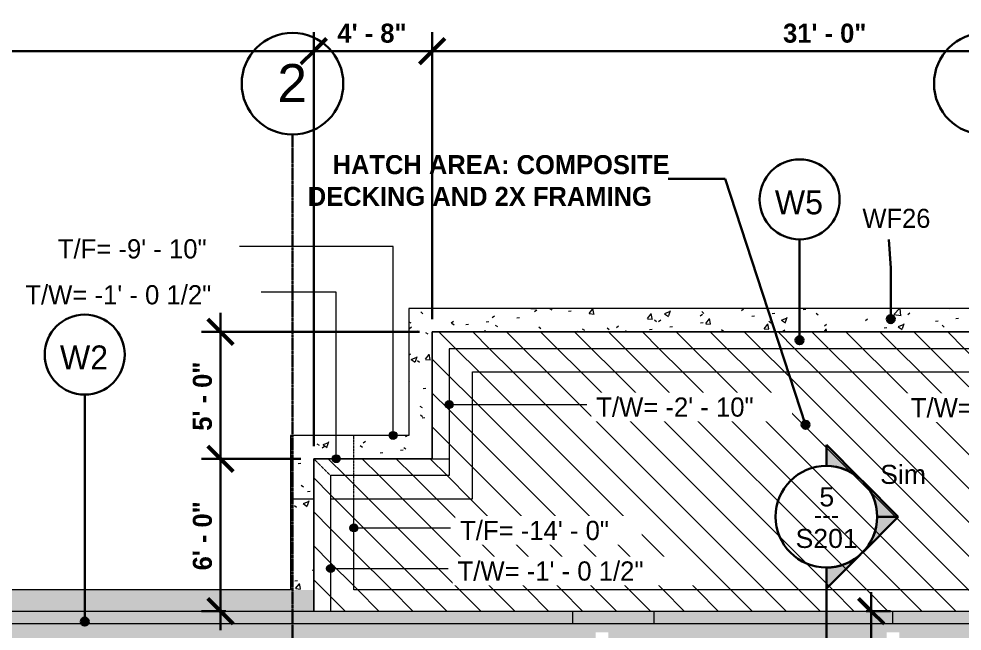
# Model space of a CAD drawing. Header units: inches. Extents: x -4164 to -1564, y 141 to 12367.
# Drawn here: x -3283.6 to -2838, y 12077.7 to 12367.1 of the extents above; entities that cross this region are included whole.
import ezdxf

# ---------------------------------------------------------------- set-up
doc = ezdxf.new("R2010")
doc.units = ezdxf.units.IN
doc.header["$MEASUREMENT"] = 0
doc.linetypes.add('Dash', pattern=[0.25, 0.125, -0.125])
doc.linetypes.add('Grid Line 1_2_', pattern=[0.875, 0.5, -0.125, 0.125, -0.125])
for name, color, linetype, lineweight in [('A-ANNO-DIMS', 211, 'Continuous', 9), ('A-ANNO-DIMS-96', 211, 'Continuous', 9), ('A-ANNO-NOTE', 131, 'Continuous', 30), ('A-DETL-GENF', 92, 'Continuous', 9), ('A-DETL-THIN', 151, 'Continuous', 9), ('A-WALL', 113, 'Continuous', 13), ('A-WALL-HDLN', 110, 'Dash', 13), ('A-WALL-IDEN', 211, 'Continuous', 30), ('G-ANNO-DIMS', 111, 'Continuous', 9), ('G-ANNO-SYMB', 111, 'Continuous', 30), ('S-FNDN', 32, 'Continuous', 13), ('S-FNDN-HDLN', 4, 'Dash', 9), ('S-FNDN-IDEN', 2, 'Continuous', 30), ('S-GRID', 1, 'Continuous', 9), ('S-GRID-IDEN', 1, 'Continuous', 30)]:
    doc.layers.add(name, color=color, linetype=linetype, lineweight=lineweight)
doc.styles.add('Arial_1', font='arial.ttf', dxfattribs={"height": 18})
doc.styles.add('Arial_3', font='arial.ttf', dxfattribs={"height": 9})
doc.styles.add('Century Gothic', font='', dxfattribs={"height": 9})
doc.styles.add('Century Gothic_1', font='', dxfattribs={"height": 9.070866})
doc.styles.add('Century Gothic_2', font='', dxfattribs={"height": 11.338583})
doc.styles.add('Century Gothic_B', font='', dxfattribs={"height": 9})
doc.styles.get('Century Gothic').set_extended_font_data('Century Gothic')
doc.styles.get('Century Gothic_1').set_extended_font_data('Century Gothic')
doc.styles.get('Century Gothic_2').set_extended_font_data('Century Gothic')
doc.styles.get('Century Gothic_B').set_extended_font_data('Century Gothic', bold=True)
doc.dimstyles.new('OD__1_4__Tol__', dxfattribs={"dimscale": 12, "dimtxt": 9.397514, "dimasz": 1, "dimexe": 0.75, "dimexo": 0.5, "dimgap": 0.125, "dimtad": 1, "dimrnd": 0.25, "dimzin": 1, "dimdsep": 46, "dimlunit": 4, "dimtxsty": 'Century Gothic_B', "dimblk1": 'OBLIQUE', "dimblk2": 'OBLIQUE', "dimsah": 1, "dimcen": 0.09, "dimdle": 0.75, "dimazin": 0, "dimtfac": 1, "dimtdec": 4, "dimtix": 1, "dimtmove": 0, "dimatfit": 3, "dimfxl": 1, "dimtvp": 1, "dimtfill": 1, "dimfrac": 2, "dimtolj": 1, "dimtzin": 0, "dimlwd": 30, "dimlwe": 30, "dimarcsym": 2})
pattern_1 = [(50, (0, 0), (27.5427, -2.40992), [2.88, -31.68]), (355, (0, 0), (-5.327844, 28.884266), [2.304, -25.344]), (100.451, (2.295, -0.2), (22.215316, 26.47393), [2.448, -26.924]), (46.184, (0, 7.68), (40.981875, -6.35642), [4.32, -47.52]), (96.636, (3.415, 7.15), (35.89075, 37.40619), [3.671, -40.386]), (351.184, (0, 7.68), (35.89097, 37.40622), [3.456, -38.016]), (21, (3.84, 5.76), (22.921036, -15.46073), [2.88, -31.68]), (326, (3.84, 5.76), (9.34353, 27.84574), [2.304, -25.344]), (71.451, (5.75, 4.472), (32.26477, 12.38442), [2.448, -26.924]), (37.5, (0, 0), (0.466855, 12.782707), [1.267, -23.77, 1.267, -24.461, -25.44]), (37.5, (0, 0), (0.466855, 12.782707), [-50.765, 1.267, -24.173]), (7.5, (0, 0), (10.10159, 15.14509), [1.267, -13.402, 1.267, -23.194, -9.696]), (7.5, (0, 0), (10.10159, 15.14509), [-39.13, 1.267, -8.429]), (327.5, (-8.563, 0), (20.499161, -0.86578), [1.267, -8.333, 1.267, -28.685, -39.744]), (327.5, (-8.563, 0), (20.499161, -0.86578), [-39.552, 1.267, -38.477]), (317.5, (-12.403, 0), (22.39478, 3.844288), [1.267, -11.213, 1.267, -18.624, -28.224]), (317.5, (-12.403, 0), (22.39478, 3.844288), [-32.371, 1.267, -26.957])]
pattern_2 = [(135, (0, 0), (-8.012227, -8.012227), [])]

# ---------------------------------------------------------------- blocks, each defined once
blk = doc.blocks.new('Grid - Grid Head - Circle-1738874-FOUNDATION PLAN')
at = {"layer": 'S-GRID-IDEN'}
for start, end in [(360, 180), (180, 360)]:
    blk.add_arc((0, 0), 0.25, start, end, dxfattribs=at)
blk = doc.blocks.new('Wall Type - Familia4-287244-FOUNDATION PLAN')
at = {"layer": 'A-WALL-IDEN'}
blk.add_circle((0, 0), 0.1969, dxfattribs=at)
blk = doc.blocks.new('DIMBLOCK37-FOUNDATION PLAN')
at = {"layer": 'A-ANNO-DIMS-96', "lineweight": 30}
for p, q in [((-3829.32, 12093.19), (-3829.32, 12360.78)), ((-3144.32, 12165.19), (-3144.32, 12360.78)), ((-3838.32, 12351.78), (-3144.32, 12351.78)), ((-3829.32, 12351.78), (-3829.32, 12093.19)), ((-3144.32, 12351.78), (-3144.32, 12165.19))]:
    blk.add_line(p, q, dxfattribs=at)
at = {"layer": 'A-ANNO-DIMS-96', "lineweight": 50}
for p, q in [((-3829.32, 12351.78), (-3823.32, 12357.78)), ((-3144.32, 12351.78), (-3138.32, 12357.78)), ((-3829.32, 12351.78), (-3835.32, 12345.78)), ((-3144.32, 12351.78), (-3150.32, 12345.78))]:
    blk.add_line(p, q, dxfattribs=at)
at = {"layer": 'A-ANNO-DIMS-96', "color": 0, "lineweight": 30, "insert": (-3507.11, 12364.81), "char_height": 9, "width": 48.6881, "attachment_point": 1, "line_spacing_factor": 0.984502, "style": 'Century Gothic_B', "bg_fill": 3, "box_fill_scale": 1.25, "bg_fill_color": 256, "bg_fill_true_color": 13158600, "bg_fill_transparency": 0}
blk.add_mtext('57\' - 1"', dxfattribs=at)
blk = doc.blocks.new('_Oblique')
at = {"color": 0, "linetype": 'ByBlock', "lineweight": -2}
blk.add_line((-0.5, -0.5), (0.5, 0.5), dxfattribs=at)
blk = doc.blocks.new('DIMBLOCK38-FOUNDATION PLAN')
at = {"layer": 'A-ANNO-DIMS-96', "lineweight": 30}
for p, q in [((-3144.32, 12165.19), (-3144.32, 12360.78)), ((-3088.32, 12225.19), (-3088.32, 12360.78)), ((-3144.32, 12351.78), (-3088.32, 12351.78)), ((-3144.32, 12351.78), (-3144.32, 12165.19)), ((-3088.32, 12351.78), (-3088.32, 12225.19))]:
    blk.add_line(p, q, dxfattribs=at)
at = {"layer": 'A-ANNO-DIMS-96', "lineweight": 50}
for p, q in [((-3144.32, 12351.78), (-3138.32, 12357.78)), ((-3088.32, 12351.78), (-3082.32, 12357.78)), ((-3144.32, 12351.78), (-3150.32, 12345.78)), ((-3088.32, 12351.78), (-3094.32, 12345.78))]:
    blk.add_line(p, q, dxfattribs=at)
at = {"layer": 'A-ANNO-DIMS-96', "color": 0, "lineweight": 30, "insert": (-3133.11, 12364.81), "char_height": 9, "width": 40.2751, "attachment_point": 1, "line_spacing_factor": 0.984502, "style": 'Century Gothic_B', "bg_fill": 3, "box_fill_scale": 1.25, "bg_fill_color": 256, "bg_fill_true_color": 13158600, "bg_fill_transparency": 0}
blk.add_mtext('4\' - 8"', dxfattribs=at)
blk = doc.blocks.new('DIMBLOCK39-FOUNDATION PLAN')
at = {"layer": 'A-ANNO-DIMS-96', "lineweight": 30}
for p, q in [((-3088.32, 12225.19), (-3088.32, 12360.78)), ((-2716.32, 12225.19), (-2716.32, 12360.78)), ((-3088.32, 12351.78), (-2716.32, 12351.78)), ((-3088.32, 12351.78), (-3088.32, 12225.19)), ((-2716.32, 12351.78), (-2716.32, 12225.19))]:
    blk.add_line(p, q, dxfattribs=at)
at = {"layer": 'A-ANNO-DIMS-96', "lineweight": 50}
for p, q in [((-3088.32, 12351.78), (-3082.32, 12357.78)), ((-2716.32, 12351.78), (-2710.32, 12357.78)), ((-3088.32, 12351.78), (-3094.32, 12345.78)), ((-2716.32, 12351.78), (-2722.32, 12345.78))]:
    blk.add_line(p, q, dxfattribs=at)
at = {"layer": 'A-ANNO-DIMS-96', "color": 0, "lineweight": 30, "insert": (-2922.61, 12364.81), "char_height": 9, "width": 48.6881, "attachment_point": 1, "line_spacing_factor": 0.984502, "style": 'Century Gothic_B', "bg_fill": 3, "box_fill_scale": 1.25, "bg_fill_color": 256, "bg_fill_true_color": 13158600, "bg_fill_transparency": 0}
blk.add_mtext('31\' - 0"', dxfattribs=at)
blk = doc.blocks.new('DIMBLOCK42-FOUNDATION PLAN')
at = {"layer": 'A-ANNO-DIMS-96', "lineweight": 30}
for p, q in [((-3188.38, 12228.19), (-3188.38, 12159.19)), ((-3094.32, 12219.19), (-3197.38, 12219.19)), ((-3188.38, 12219.19), (-3094.32, 12219.19)), ((-3150.32, 12159.19), (-3197.38, 12159.19)), ((-3188.38, 12159.19), (-3150.32, 12159.19))]:
    blk.add_line(p, q, dxfattribs=at)
at = {"layer": 'A-ANNO-DIMS-96', "lineweight": 50}
for p, q in [((-3188.38, 12219.19), (-3194.38, 12225.19)), ((-3188.38, 12219.19), (-3182.38, 12213.19)), ((-3188.38, 12159.19), (-3194.38, 12165.19)), ((-3188.38, 12159.19), (-3182.38, 12153.19))]:
    blk.add_line(p, q, dxfattribs=at)
at = {"layer": 'A-ANNO-DIMS-96', "color": 0, "lineweight": 30, "insert": (-3201.41, 12172.41), "char_height": 9, "width": 40.2751, "attachment_point": 1, "rotation": 90, "line_spacing_factor": 0.984502, "style": 'Century Gothic_B', "bg_fill": 3, "box_fill_scale": 1.25, "bg_fill_color": 256, "bg_fill_true_color": 13158600, "bg_fill_transparency": 0}
blk.add_mtext('5\' - 0"', dxfattribs=at)
blk = doc.blocks.new('DIMBLOCK43-FOUNDATION PLAN')
at = {"layer": 'A-ANNO-DIMS-96', "lineweight": 50}
for p, q in [((-3188.38, 12159.19), (-3194.38, 12165.19)), ((-3188.38, 12159.19), (-3182.38, 12153.19)), ((-3188.38, 12087.19), (-3194.38, 12093.19)), ((-3188.38, 12087.19), (-3182.38, 12081.19))]:
    blk.add_line(p, q, dxfattribs=at)
at = {"layer": 'A-ANNO-DIMS-96', "lineweight": 30}
for p, q in [((-3150.32, 12159.19), (-3197.38, 12159.19)), ((-3188.38, 12159.19), (-3188.38, 12078.19)), ((-3188.38, 12159.19), (-3150.32, 12159.19)), ((-3185.89, 12087.19), (-3197.38, 12087.19)), ((-3188.38, 12087.19), (-3185.89, 12087.19))]:
    blk.add_line(p, q, dxfattribs=at)
at = {"layer": 'A-ANNO-DIMS-96', "color": 0, "lineweight": 30, "insert": (-3201.41, 12106.41), "char_height": 9, "width": 40.2751, "attachment_point": 1, "rotation": 90, "line_spacing_factor": 0.984502, "style": 'Century Gothic_B', "bg_fill": 3, "box_fill_scale": 1.25, "bg_fill_color": 256, "bg_fill_true_color": 13158600, "bg_fill_transparency": 0}
blk.add_mtext('6\' - 0"', dxfattribs=at)
blk = doc.blocks.new('DIMBLOCK48-FOUNDATION PLAN')
at = {"layer": 'A-ANNO-DIMS-96', "lineweight": 50}
for p, q in [((-2880.94, 12087.19), (-2886.94, 12093.19)), ((-2880.94, 12087.19), (-2874.94, 12081.19)), ((-2880.94, 11952), (-2886.94, 11958)), ((-2880.94, 11952), (-2874.94, 11946))]:
    blk.add_line(p, q, dxfattribs=at)
at = {"layer": 'A-ANNO-DIMS-96', "lineweight": 30}
for p, q in [((-2880.94, 11952), (-2880.94, 12096.19)), ((-2883.42, 12087.19), (-2871.94, 12087.19)), ((-2880.94, 12087.19), (-2883.42, 12087.19)), ((-2883.42, 11952), (-2871.94, 11952)), ((-2880.94, 11952), (-2883.42, 11952))]:
    blk.add_line(p, q, dxfattribs=at)
at = {"layer": 'A-ANNO-DIMS-96', "color": 0, "lineweight": 30, "insert": (-2893.98, 11987.6), "char_height": 9, "width": 76.7911, "attachment_point": 1, "rotation": 90, "line_spacing_factor": 0.984502, "style": 'Century Gothic_B', "bg_fill": 3, "box_fill_scale": 1.25, "bg_fill_color": 256, "bg_fill_true_color": 13158600, "bg_fill_transparency": 0}
blk.add_mtext('11\' - 3 1/4"', dxfattribs=at)
blk = doc.blocks.new('Section - Section Head - Filled-1738293-FOUNDATION PLAN')
at = {"layer": 'G-ANNO-SYMB', "lineweight": 9}
h = blk.add_hatch(color=256, dxfattribs=at)
edge = h.paths.add_edge_path(flags=0)
edge.add_line((-0.4268, 0.1768), (-0.25, 0.3536))
edge.add_line((-0.25, 0.3536), (-0.25, 0.25))
edge.add_arc((-0.25, 0), 0.25, 90, 135)
h = blk.add_hatch(color=256, dxfattribs=at)
edge = h.paths.add_edge_path(flags=0)
edge.add_arc((-0.25, 0), 0.25, 45, 90)
edge.add_line((-0.25, 0.25), (-0.25, 0.3536))
edge.add_line((-0.25, 0.3536), (-0.0732, 0.1768))
h = blk.add_hatch(color=256, dxfattribs=at)
edge = h.paths.add_edge_path(flags=0)
edge.add_arc((-0.25, 0), 0.2503, 137.9216, 180)
edge.add_line((-0.5003, 0), (-0.6036, 0))
edge.add_line((-0.6036, 0), (-0.4358, 0.1678))
h = blk.add_hatch(color=256, dxfattribs=at)
edge = h.paths.add_edge_path(flags=0)
edge.add_line((-0.0642, 0.1678), (0.1036, 0))
edge.add_line((0.1036, 0), (0.0003, 0))
edge.add_arc((-0.25, 0), 0.2503, 0, 42.0784)
at = {"layer": 'G-ANNO-SYMB'}
for p, q in [((-0.25, 0.3536), (-0.4268, 0.1768)), ((-0.25, 0.25), (-0.25, 0.3536)), ((-0.0732, 0.1768), (-0.25, 0.3536)), ((-0.25, 0.3536), (-0.25, 0.25)), ((-0.4358, 0.1678), (-0.6036, 0)), ((0.1036, 0), (-0.0642, 0.1678)), ((-0.6036, 0), (-0.5003, 0)), ((0.0003, 0), (0.1036, 0))]:
    blk.add_line(p, q, dxfattribs=at)
for centre, radius, start, end in [((-0.2503, 0), 0.25, 360, 180), ((-0.25, 0), 0.25, 90, 135), ((-0.25, 0), 0.25, 45, 90), ((-0.25, 0), 0.2503, 137.9216, 180), ((-0.25, 0), 0.2503, 0, 42.0784), ((-0.2503, 0), 0.25, 180, 360)]:
    blk.add_arc(centre, radius, start, end, dxfattribs=at)

msp = doc.modelspace()

# ---------------------------------------------------------------- hatches: boundary and pattern name
at = {"layer": 'A-ANNO-NOTE'}
h = msp.add_hatch(color=256, dxfattribs=at)
edge = h.paths.add_edge_path(flags=0)
edge.add_arc((-2911.99432, 12175.24452), 1.875, 0, 360)
at = {"layer": 'A-DETL-GENF'}
h = msp.add_hatch(dxfattribs=at)
h.set_pattern_fill('FP_49', color=250, style=0, pattern_type=2)
h.set_pattern_definition(pattern_2)
h.paths.add_polyline_path([(-3144.32374, 12087.1894), (-3136.32374, 12087.1894), (-3136.32374, 12151.1894), (-3080.32374, 12151.1894), (-3080.32374, 12211.1894), (-2724.32374, 12211.1894), (-2724.32374, 12151.1894), (-2716.32374, 12151.1894), (-2716.32374, 12219.1894), (-3088.32374, 12219.1894), (-3088.32374, 12159.1894), (-3144.32374, 12159.1894), (-3144.32374, 12096.53851)], flags=0)
h = msp.add_hatch(dxfattribs=at)
h.set_pattern_fill('FP_49', color=250, style=0, pattern_type=2)
h.set_pattern_definition(pattern_2)
h.paths.add_polyline_path([(-2716.32374, 12087.1894), (-2716.32374, 12097.1894), (-3125.32374, 12097.1894), (-3125.32374, 12140.1894), (-3069.32374, 12140.1894), (-3069.32374, 12200.1894), (-2735.32374, 12200.1894), (-2735.32374, 12140.1894), (-2716.32374, 12140.1894), (-2716.32374, 12151.1894), (-2724.32374, 12151.1894), (-2724.32374, 12211.1894), (-3080.32374, 12211.1894), (-3080.32374, 12151.1894), (-3136.32374, 12151.1894), (-3136.32374, 12087.1894), (-2829.92374, 12087.1894)], flags=0)
h = msp.add_hatch(dxfattribs=at)
h.set_pattern_fill('FP_49', color=250, style=0, pattern_type=2)
h.set_pattern_definition(pattern_2)
h.paths.add_polyline_path([(-3099.32374, 12097.1894), (-2716.32374, 12097.1894), (-2716.32374, 12140.1894), (-2735.32374, 12140.1894), (-2735.32374, 12200.1894), (-3069.32374, 12200.1894), (-3069.32374, 12140.1894), (-3125.32374, 12140.1894), (-3125.32374, 12097.1894)], flags=0)
at = {"layer": 'A-WALL-IDEN'}
h = msp.add_hatch(color=256, dxfattribs=at)
edge = h.paths.add_edge_path(flags=0)
edge.add_arc((-3252.47104, 12082.1894), 1.875, 0, 360)
at = {"layer": 'G-ANNO-DIMS'}
h = msp.add_hatch(color=256, dxfattribs=at)
edge = h.paths.add_edge_path(flags=0)
edge.add_arc((-3125.32374, 12126.45739), 1.875, 0, 360)
at = {"layer": 'S-FNDN', "lineweight": 9}
h = msp.add_hatch(dxfattribs=at)
h.set_pattern_fill('FP_6', color=256, style=0, pattern_type=2)
h.set_pattern_definition(pattern_1)
h.paths.add_polyline_path([(-3099.32374, 12170.1894), (-3088.32374, 12170.1894), (-3088.32374, 12219.1894), (-3069.32374, 12219.1894), (-3069.32374, 12230.1894), (-3099.32374, 12230.1894), (-3099.32374, 12200.1894)], flags=0)
h = msp.add_hatch(dxfattribs=at)
h.set_pattern_fill('FP_6', color=256, style=0, pattern_type=2)
h.set_pattern_definition(pattern_1)
h.paths.add_polyline_path([(-2716.32374, 12200.1894), (-2705.32374, 12200.1894), (-2705.32374, 12230.1894), (-3069.32374, 12230.1894), (-3069.32374, 12219.1894), (-2716.32374, 12219.1894), (-2716.32374, 12211.1894)], flags=0)
h = msp.add_hatch(dxfattribs=at)
h.set_pattern_fill('FP_6', color=256, style=0, pattern_type=2)
h.set_pattern_definition(pattern_1)
h.paths.add_polyline_path([(-3144.32374, 12140.1894), (-3144.32374, 12159.1894), (-3088.32374, 12159.1894), (-3088.32374, 12170.1894), (-3155.32374, 12170.1894), (-3155.32374, 12140.1894)], flags=0)
h = msp.add_hatch(dxfattribs=at)
h.set_pattern_fill('FP_6', color=256, style=0, pattern_type=2)
h.set_pattern_definition(pattern_1)
h.paths.add_polyline_path([(-3144.32374, 12097.1894), (-3144.32374, 12140.1894), (-3155.32374, 12140.1894), (-3155.32374, 12097.1894)], flags=0)
h = msp.add_hatch(dxfattribs=at)
h.set_pattern_fill('FP_6', color=256, style=0, pattern_type=2)
h.set_pattern_definition(pattern_1)
h.paths.add_polyline_path([(-3842.32374, 12067.1894), (-3829.32374, 12067.1894), (-3829.32374, 12087.1894), (-3144.32374, 12087.1894), (-3144.32374, 12097.1894), (-3842.32374, 12097.1894), (-3842.32374, 12079.20469)], flags=0)
h.paths.add_polyline_path([(-3806.32374, 12067.1894), (-3011.13624, 12067.1894), (-3011.13624, 12077.1894), (-3819.32374, 12077.1894), (-3819.32374, 12067.1894)], flags=0)
h.paths.add_polyline_path([(-3005.13624, 12067.1894), (-2873.76124, 12067.1894), (-2873.76124, 12077.1894), (-3005.13624, 12077.1894)], flags=0)
h.paths.add_polyline_path([(-2648.32374, 12067.1894), (-2640.32374, 12067.1894), (-2640.32374, 12077.1894), (-2867.76124, 12077.1894), (-2867.76124, 12067.1894), (-2694.32374, 12067.1894)], flags=0)
h.paths.add_polyline_path([(-2160.32374, 12067.1894), (-1968.32374, 12067.1894), (-1968.32374, 12077.1894), (-2520.32374, 12077.1894), (-2520.32374, 12067.1894), (-2186.32374, 12067.1894)], flags=0)
h.paths.add_polyline_path([(-2624.32374, 12067.1894), (-2528.32374, 12067.1894), (-2528.32374, 12077.1894), (-2632.32374, 12077.1894), (-2632.32374, 12067.1894)], flags=0)
h.paths.add_polyline_path([(-2704.32374, 12087.1894), (-2640.32374, 12087.1894), (-2640.32374, 12097.1894), (-2716.32374, 12097.1894), (-2716.32374, 12087.1894)], flags=0)
h.paths.add_polyline_path([(-2349.92374, 12087.1894), (-1968.32374, 12087.1894), (-1968.32374, 12097.1894), (-2632.32374, 12097.1894), (-2632.32374, 12087.1894), (-2352.25165, 12087.1894)], flags=0)
at = {"layer": 'S-FNDN'}
for points in [[(-3464.76415, 12081.1894), (-3021.92374, 12081.1894), (-3021.92374, 12087.1894), (-3636.32374, 12087.1894), (-3636.32374, 12081.1894), (-3502.52374, 12081.1894)], [(-3021.92374, 12081.1894), (-2983.52374, 12081.1894), (-2983.52374, 12087.1894), (-3021.92374, 12087.1894)], [(-2871.42415, 12081.1894), (-2870.76124, 12081.1894), (-2870.76124, 12087.1894), (-2983.52374, 12087.1894), (-2983.52374, 12081.1894), (-2884.92374, 12081.1894)], [(-2838.32374, 12081.1894), (-2829.92374, 12081.1894), (-2829.92374, 12087.1894), (-2870.76124, 12087.1894), (-2870.76124, 12081.1894)], [(-3823.32374, 12077.1894), (-2186.32374, 12077.1894), (-2186.32374, 12081.1894), (-3823.32374, 12081.1894)]]:
    msp.add_hatch(color=256, dxfattribs=at).paths.add_polyline_path(points, flags=0)

# ---------------------------------------------------------------- linework, layer by layer
at = {"layer": 'A-ANNO-NOTE'}
msp.add_circle((-2911.99432, 12175.24452), 1.875, dxfattribs=at)
at = {"layer": 'A-DETL-THIN'}
for p, q in [((-2716.32374, 12219.1894), (-3088.32374, 12219.1894)), ((-3088.32374, 12219.1894), (-3088.32374, 12159.1894)), ((-3088.32374, 12159.1894), (-3144.32374, 12159.1894)), ((-3144.32374, 12159.1894), (-3144.32374, 12087.1894)), ((-3144.32374, 12087.1894), (-2716.32374, 12087.1894))]:
    msp.add_line(p, q, dxfattribs=at)
at = {"layer": 'A-WALL'}
for p, q in [((-3088.32374, 12159.1894), (-3088.32374, 12219.1894)), ((-3088.32374, 12219.1894), (-2716.32374, 12219.1894)), ((-3080.32374, 12211.1894), (-3080.32374, 12151.1894)), ((-2724.32374, 12211.1894), (-3080.32374, 12211.1894)), ((-3144.32374, 12087.1894), (-3144.32374, 12159.1894)), ((-3144.32374, 12159.1894), (-3080.32374, 12159.1894)), ((-3136.32374, 12151.1894), (-3136.32374, 12087.1894)), ((-3080.32374, 12151.1894), (-3136.32374, 12151.1894))]:
    msp.add_line(p, q, dxfattribs=at)
at = {"layer": 'A-WALL-HDLN'}
msp.add_line((-3136.32374, 12151.1894), (-3144.32374, 12159.1894), dxfattribs=at)
at = {"layer": 'A-WALL-IDEN'}
msp.add_line((-3252.47104, 12082.1894), (-3252.47104, 12189.48763), dxfattribs=at)
msp.add_circle((-3252.47104, 12082.1894), 1.875, dxfattribs=at)
at = {"layer": 'G-ANNO-DIMS'}
for p, q in [((-3024.56012, 12184.76746), (-3015.3738, 12184.76746)), ((-3125.32374, 12126.45739), (-3099.2444, 12126.45739)), ((-3099.2444, 12126.45739), (-3079.67354, 12126.45739)), ((-3101.64083, 12107.28594), (-3080.87175, 12107.28594))]:
    msp.add_line(p, q, dxfattribs=at)
msp.add_circle((-3125.32374, 12126.45739), 1.875, dxfattribs=at)
at = {"layer": 'G-ANNO-SYMB'}
msp.add_line((-2902.15094, 12107.73379), (-2902.15094, 12038.80782), dxfattribs=at)
at = {"layer": 'S-FNDN', "color": 253}
for p, q in [((-3099.32374, 12230.1894), (-3099.32374, 12170.1894)), ((-2705.32374, 12230.1894), (-3099.32374, 12230.1894)), ((-3069.32374, 12140.1894), (-3069.32374, 12200.1894)), ((-3069.32374, 12200.1894), (-2735.32374, 12200.1894)), ((-3155.32374, 12170.1894), (-3155.32374, 12097.1894)), ((-3099.32374, 12170.1894), (-3155.32374, 12170.1894)), ((-3155.32374, 12140.1894), (-3144.32374, 12140.1894)), ((-3136.32374, 12140.1894), (-3069.32374, 12140.1894)), ((-3125.32374, 12097.1894), (-3125.32374, 12140.1894)), ((-3155.32374, 12097.1894), (-3842.32374, 12097.1894)), ((-2651.32374, 12097.1894), (-3125.32374, 12097.1894))]:
    msp.add_line(p, q, dxfattribs=at)
at = {"layer": 'S-FNDN'}
for p, q in [((-3829.32374, 12087.1894), (-2870.76124, 12087.1894)), ((-3021.92374, 12081.1894), (-3021.92374, 12087.1894)), ((-2983.52374, 12081.1894), (-2983.52374, 12087.1894)), ((-2870.76124, 12087.1894), (-2186.32374, 12087.1894)), ((-2870.76124, 12081.1894), (-2870.76124, 12087.1894)), ((-2983.52374, 12081.1894), (-3823.32374, 12081.1894)), ((-2186.32374, 12081.1894), (-2983.52374, 12081.1894))]:
    msp.add_line(p, q, dxfattribs=at)
at = {"layer": 'S-FNDN-HDLN'}
for p, q in [((-3125.32374, 12140.19135), (-3125.32374, 12170.1894)), ((-3144.32374, 12159.1894), (-3136.32374, 12151.1894))]:
    msp.add_line(p, q, dxfattribs=at)
at = {"layer": 'S-GRID', "linetype": 'Grid Line 1_2_', "lineweight": 30}
msp.add_line((-3154.32374, 9772.6103), (-3154.32374, 12312.41399), dxfattribs=at)

# ---------------------------------------------------------------- block references
at = {"layer": 'A-WALL-IDEN', "xscale": 95.99999999999994, "yscale": 95.99999999999994, "zscale": 95.99999999999994}
msp.add_blockref('Wall Type - Familia4-287244-FOUNDATION PLAN', (-3252.47104, 12208.38526), dxfattribs=at)
at = {"layer": 'S-GRID-IDEN', "xscale": 95.99999999999994, "yscale": 95.99999999999994, "zscale": 95.99999999999994}
for p in [(-3154.32374, 12336.41399), (-2827.32374, 12336.41399)]:
    msp.add_blockref('Grid - Grid Head - Circle-1738874-FOUNDATION PLAN', p, dxfattribs=at)

# ---------------------------------------------------------------- texts
at = {"layer": 'A-WALL-IDEN', "lineweight": 9, "insert": (-3264.17681, 12212.70469), "char_height": 11.338583, "width": 28.785, "attachment_point": 1, "style": 'Century Gothic_2'}
msp.add_mtext('W2', dxfattribs=at)
at = {"layer": 'G-ANNO-SYMB', "lineweight": 9, "char_height": 9, "attachment_point": 1}
for s, insert, width, style in [('Sim', (-2876.76995, 12156.27414), 26.664, 'Arial_3'), ('5', (-2905.47192, 12145.64242), 8.484, 'Arial_3'), ('---', (-2908.12323, 12137.13573), 15.453, 'Century Gothic'), ('S201', (-2916.71601, 12126.00618), 35.754, 'Arial_3')]:
    msp.add_mtext(s, dxfattribs=dict(at, insert=insert, width=width, style=style))
at = {"layer": 'S-GRID-IDEN', "lineweight": 9, "insert": (-3161.45276, 12345.70193), "char_height": 18, "width": 16.968, "attachment_point": 1, "style": 'Arial_1'}
msp.add_mtext('2', dxfattribs=at)

# ---------------------------------------------------------------- next in the draw order: texts
at = {"layer": 'G-ANNO-DIMS', "char_height": 9.0708661, "attachment_point": 1, "line_spacing_factor": 0.984502, "style": 'Century Gothic_1', "bg_fill": 3, "box_fill_scale": 1.25, "bg_fill_color": 256, "bg_fill_true_color": 13158600, "bg_fill_transparency": 0}
for s, insert, width in [('T/W= -2\' - 10"', (-3010.8738, 12188.13206), 90.2429993), ('T/W= -2\' - 10"', (-2862.28604, 12187.80734), 90.2429993), ('T/F= -14\' - 0"', (-3075.17354, 12129.82199), 83.423629), ('T/W= -1\' - 0 1/2"', (-3076.37175, 12110.65054), 109.1099235)]:
    msp.add_mtext(s, dxfattribs=dict(at, insert=insert, width=width))

# ---------------------------------------------------------------- next in the draw order: dimensions: what is measured, and where the dimension line sits
at = {"layer": 'A-ANNO-DIMS', "lineweight": 30}
dim = msp.add_linear_dim(base=(-3144.32374, 12351.77837), p1=(-3829.32374, 12087.1894), p2=(-3144.32374, 12159.1894), dimstyle='OD__1_4__Tol__', override={"dimpost": '<>', "dimfxl": 688.773548}, dxfattribs=at)
dim.commit()
dim.dimension.update_dxf_attribs({"geometry": 'DIMBLOCK37-FOUNDATION PLAN', "text_midpoint": (-3486.82374, 12357.89156)})
dim = msp.add_linear_dim(base=(-2880.93924, 12087.1894), p1=(-2889.42452, 11952.0019), p2=(-2889.42452, 12087.1894), angle=90, dimstyle='OD__1_4__Tol__', override={"dimpost": '<>', "dimfxl": 135.1875}, dxfattribs=at)
dim.commit()
dim.dimension.update_dxf_attribs({"geometry": 'DIMBLOCK48-FOUNDATION PLAN', "text_midpoint": (-2887.86922, 12019.59565)})

# ---------------------------------------------------------------- next in the draw order: hatches: boundary and pattern name
at = {"layer": 'G-ANNO-DIMS'}
h = msp.add_hatch(color=256, dxfattribs=at)
edge = h.paths.add_edge_path(flags=0)
edge.add_arc((-3136.32374, 12107.28594), 1.875, 0, 360)

# ---------------------------------------------------------------- next in the draw order: linework, layer by layer
msp.add_line((-3136.32374, 12107.28594), (-3101.64083, 12107.28594), dxfattribs=at)
msp.add_circle((-3136.32374, 12107.28594), 1.875, dxfattribs=at)

# ---------------------------------------------------------------- next in the draw order: block references
at = {"layer": 'G-ANNO-SYMB', "xscale": 95.99999999999994, "yscale": 95.99999999999994, "zscale": 95.99999999999994, "rotation": 269.9999999999996}
msp.add_blockref('Section - Section Head - Filled-1738293-FOUNDATION PLAN', (-2902.15094, 12107.73379), dxfattribs=at)

# ---------------------------------------------------------------- next in the draw order: dimensions: what is measured, and where the dimension line sits
at = {"layer": 'A-ANNO-DIMS', "lineweight": 30}
dim = msp.add_linear_dim(base=(-3088.32374, 12351.77837), p1=(-3144.32374, 12159.1894), p2=(-3088.32374, 12219.1894), dimstyle='OD__1_4__Tol__', override={"dimpost": '<>', "dimfxl": 82.073138}, dxfattribs=at)
dim.commit()
dim.dimension.update_dxf_attribs({"geometry": 'DIMBLOCK38-FOUNDATION PLAN', "text_midpoint": (-3116.32374, 12358.00475)})

# ---------------------------------------------------------------- next in the draw order: hatches: boundary and pattern name
at = {"layer": 'G-ANNO-DIMS'}
h = msp.add_hatch(color=256, dxfattribs=at)
edge = h.paths.add_edge_path(flags=0)
edge.add_arc((-3080.32374, 12184.76746), 1.875, 0, 360)

# ---------------------------------------------------------------- next in the draw order: linework, layer by layer
for p, q in [((-3106.82753, 12259.54121), (-3191.17895, 12259.54121)), ((-3133.66594, 12237.83334), (-3185.10935, 12237.83334)), ((-3080.32374, 12184.76746), (-3024.56012, 12184.76746))]:
    msp.add_line(p, q, dxfattribs=at)
msp.add_circle((-3080.32374, 12184.76746), 1.875, dxfattribs=at)

# ---------------------------------------------------------------- next in the draw order: dimensions: what is measured, and where the dimension line sits
at = {"layer": 'A-ANNO-DIMS', "lineweight": 30}
dim = msp.add_linear_dim(base=(-2716.32374, 12351.77837), p1=(-3088.32374, 12219.1894), p2=(-2716.32374, 12219.1894), dimstyle='OD__1_4__Tol__', override={"dimpost": '<>', "dimfxl": 372}, dxfattribs=at)
dim.commit()
dim.dimension.update_dxf_attribs({"geometry": 'DIMBLOCK39-FOUNDATION PLAN', "text_midpoint": (-2902.32374, 12358.00475)})

# ---------------------------------------------------------------- next in the draw order: hatches: boundary and pattern name
at = {"layer": 'A-WALL-IDEN'}
h = msp.add_hatch(color=256, dxfattribs=at)
edge = h.paths.add_edge_path(flags=0)
edge.add_arc((-2914.7974, 12215.1894), 1.875, 0, 360)
at = {"layer": 'S-FNDN-IDEN'}
h = msp.add_hatch(color=256, dxfattribs=at)
edge = h.paths.add_edge_path(flags=0)
edge.add_arc((-2871.74632, 12225.1679), 1.875, 0, 360)

# ---------------------------------------------------------------- next in the draw order: linework, layer by layer
at = {"layer": 'A-ANNO-NOTE'}
for p, q in [((-2949.9411, 12291.5207), (-2976.84353, 12291.5207)), ((-2911.99432, 12175.24452), (-2949.9411, 12291.5207))]:
    msp.add_line(p, q, dxfattribs=at)
at = {"layer": 'A-WALL-IDEN'}
msp.add_line((-2914.7974, 12215.1894), (-2914.7974, 12262.81955), dxfattribs=at)
msp.add_circle((-2914.7974, 12215.1894), 1.875, dxfattribs=at)
at = {"layer": 'S-FNDN-IDEN'}
for p, q in [((-2871.74632, 12249.24523), (-2872.61561, 12262.81955)), ((-2871.74632, 12225.1679), (-2871.74632, 12249.24523))]:
    msp.add_line(p, q, dxfattribs=at)
msp.add_circle((-2871.74632, 12225.1679), 1.875, dxfattribs=at)

# ---------------------------------------------------------------- next in the draw order: block references
at = {"layer": 'A-WALL-IDEN', "xscale": 95.99999999999994, "yscale": 95.99999999999994, "zscale": 95.99999999999994}
msp.add_blockref('Wall Type - Familia4-287244-FOUNDATION PLAN', (-2914.7974, 12281.71718), dxfattribs=at)

# ---------------------------------------------------------------- next in the draw order: texts
at = {"layer": 'A-ANNO-NOTE', "lineweight": 9, "char_height": 9, "attachment_point": 1, "style": 'Century Gothic_B'}
for s, insert, width in [('HATCH AREA: COMPOSITE', (-3135.36124, 12302.66488), 192.102), ('DECKING AND 2X FRAMING', (-3147.11124, 12287.66488), 206.343)]:
    msp.add_mtext(s, dxfattribs=dict(at, insert=insert, width=width))
at = {"layer": 'A-WALL-IDEN', "lineweight": 9, "insert": (-2926.50317, 12286.03661), "char_height": 11.338583, "width": 28.785, "attachment_point": 1, "style": 'Century Gothic_2'}
msp.add_mtext('W5', dxfattribs=at)
at = {"layer": 'G-ANNO-DIMS', "insert": (-3265.19864, 12262.90581), "char_height": 9.0708661, "width": 83.423629, "attachment_point": 1, "line_spacing_factor": 0.984502, "style": 'Century Gothic_1', "bg_fill": 3, "box_fill_scale": 1.25, "bg_fill_color": 256, "bg_fill_true_color": 13158600, "bg_fill_transparency": 0}
msp.add_mtext('T/F= -9\' - 10"', dxfattribs=at)
at = {"layer": 'S-FNDN-IDEN', "lineweight": 9, "insert": (-2885.12603, 12277.29419), "char_height": 9, "width": 39.39, "attachment_point": 1, "style": 'Century Gothic'}
msp.add_mtext('WF26', dxfattribs=at)

# ---------------------------------------------------------------- next in the draw order: dimensions: what is measured, and where the dimension line sits
at = {"layer": 'A-ANNO-DIMS', "lineweight": 30}
dim = msp.add_linear_dim(base=(-3188.37585, 12159.1894), p1=(-3088.32374, 12219.1894), p2=(-3144.32374, 12159.1894), angle=90, dimstyle='OD__1_4__Tol__', override={"dimpost": '<>', "dimfxl": 82.073138}, dxfattribs=at)
dim.commit()
dim.dimension.update_dxf_attribs({"geometry": 'DIMBLOCK42-FOUNDATION PLAN', "text_midpoint": (-3194.60222, 12189.1894)})

# ---------------------------------------------------------------- next in the draw order: hatches: boundary and pattern name
at = {"layer": 'G-ANNO-DIMS'}
h = msp.add_hatch(color=256, dxfattribs=at)
edge = h.paths.add_edge_path(flags=0)
edge.add_arc((-3106.82753, 12170.1894), 1.875, 0, 360)
h = msp.add_hatch(color=256, dxfattribs=at)
edge = h.paths.add_edge_path(flags=0)
edge.add_arc((-3133.66594, 12159.1894), 1.875, 0, 360)

# ---------------------------------------------------------------- next in the draw order: linework, layer by layer
for p, q in [((-3106.82753, 12170.1894), (-3106.82753, 12259.54121)), ((-3133.66594, 12159.1894), (-3133.66594, 12237.83334))]:
    msp.add_line(p, q, dxfattribs=at)
for centre in [(-3106.82753, 12170.1894), (-3133.66594, 12159.1894)]:
    msp.add_circle(centre, 1.875, dxfattribs=at)

# ---------------------------------------------------------------- next in the draw order: texts
at = {"layer": 'G-ANNO-DIMS', "insert": (-3280.53428, 12241.19794), "char_height": 9.0708661, "width": 109.1099235, "attachment_point": 1, "line_spacing_factor": 0.984502, "style": 'Century Gothic_1', "bg_fill": 3, "box_fill_scale": 1.25, "bg_fill_color": 256, "bg_fill_true_color": 13158600, "bg_fill_transparency": 0}
msp.add_mtext('T/W= -1\' - 0 1/2"', dxfattribs=at)

# ---------------------------------------------------------------- next in the draw order: dimensions: what is measured, and where the dimension line sits
at = {"layer": 'A-ANNO-DIMS', "lineweight": 30}
dim = msp.add_linear_dim(base=(-3188.37585, 12087.1894), p1=(-3144.32374, 12159.1894), p2=(-3179.89057, 12087.1894), angle=90, dimstyle='OD__1_4__Tol__', override={"dimpost": '<>', "dimfxl": 80.305662}, dxfattribs=at)
dim.commit()
dim.dimension.update_dxf_attribs({"geometry": 'DIMBLOCK43-FOUNDATION PLAN', "text_midpoint": (-3194.60222, 12123.1894)})

doc.saveas('drawing.dxf')
